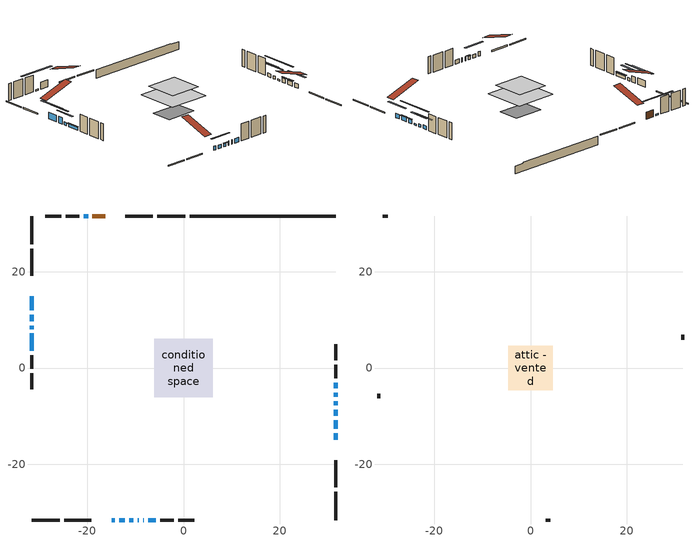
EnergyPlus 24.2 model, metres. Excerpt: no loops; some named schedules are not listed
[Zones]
conditioned space
 floor adiabatic (AdiabaticFloorConstruction): -6.12,-6.12 -6.12,6.12 6.12,6.12 6.12,-6.12 z3.05
 floor foundation (Slab1 construction): -4.47,-3.1 -4.47,3.1 4.47,3.1 4.47,-3.1 z-1.83
 wall outside (RimJoist1 construction): 0.4,31.6 -5.47,31.6 / -31.6,-31.6 -25.74,-31.6 / -31.6,31.6 -31.6,25.74 / 31.6,-31.6 31.6,-25.74 z0.61:0.91
 wall outside (RimJoist2 construction): -6.4,31.6 -12.08,31.6 / -24.81,-31.6 -19.13,-31.6 / -31.6,24.81 -31.6,19.13 / 31.6,-24.81 31.6,-19.13 z0.61:0.91
 wall outside (AdiabaticWallConstruction 1): -16.31,31.6 -18.92,31.6 z0.61:2.64
 wall outside (AdiabaticWallConstruction): -14.89,-31.6 -14.26,-31.6 / 31.6,-14.89 31.6,-13.52 / 31.6,-12.59 31.6,-10.81 / 31.6,-9.89 31.6,-8.67 / -9.55,-31.6 -9.34,-31.6 / -8.42,-31.6 -8.23,-31.6 / -7.3,-31.6 -5.81,-31.6 z0.61:1.83; -13.34,-31.6 -12.17,-31.6 / 31.6,-4.26 31.6,-3.09 z0.61:1.63; -31.6,14.89 -31.6,11.99 z0.61:2.54; -31.6,11.07 -31.6,9.74 z0.61:2.39; -11.24,-31.6 -10.48,-31.6 z0.61:1.53; -31.6,8.81 -31.6,8.1 / -31.6,7.17 -31.6,3.62 z0.61:1.47; 31.6,-7.74 31.6,-6.87 / -19.85,31.6 -20.72,31.6 z0.61:1.02; 31.6,-5.95 31.6,-5.18 z0.61:1.43
 wall outside (Wall1 construction): -21.64,31.6 -24.49,31.6 / -4.89,-31.6 -2.04,-31.6 / -31.6,2.7 -31.6,-0.15 / 31.6,-2.16 31.6,0.68 z0.61:5.49
 wall outside (Wall2 construction): -25.41,31.6 -28.74,31.6 / -1.12,-31.6 2.21,-31.6 / -31.6,-1.07 -31.6,-4.4 / 31.6,1.61 31.6,4.94 z0.61:5.49
 wall foundation (FoundationWall1 construction): 1.33,31.6,-1.83 1.33,31.6,0.61 28.58,31.6,0.61 28.58,31.6,0.38 31.6,31.6,0.38 31.6,31.6,-1.83
 window (WindowConstruction 11): -14.89,-31.6 -14.26,-31.6 z0.61:1.83
 window (WindowConstruction 2): 31.6,-14.89 31.6,-13.52 z0.61:1.83
 window (WindowConstruction 3): -13.34,-31.6 -12.17,-31.6 z0.61:1.62
 window (WindowConstruction 4): -31.6,14.89 -31.6,11.99 z0.61:2.54
 window (WindowConstruction 5): -31.6,11.06 -31.6,9.74 z0.61:2.39
 window (WindowConstruction 6): 31.6,-12.59 31.6,-10.82 z0.61:1.83
 window (WindowConstruction 7): 31.6,-9.89 31.6,-8.67 z0.61:1.83
 window (WindowConstruction 8): -11.24,-31.6 -10.48,-31.6 z0.61:1.52
 window (WindowConstruction 9): -31.6,8.81 -31.6,8.1 z0.61:1.47
 window (WindowConstruction 10): -31.6,7.17 -31.6,3.63 z0.61:1.47
 window (WindowConstruction 15): 31.6,-7.74 31.6,-6.88 z0.61:1.02
 window (WindowConstruction 16): -19.85,31.6 -20.71,31.6 z0.61:1.02
 window (WindowConstruction 12): -9.55,-31.6 -9.34,-31.6 z0.61:1.83
 window (WindowConstruction 13): -8.42,-31.6 -8.23,-31.6 z0.61:1.83
 window (WindowConstruction 14): -7.3,-31.6 -5.82,-31.6 z0.61:1.83
 window (WindowConstruction): 31.6,-5.95 31.6,-5.19 z0.61:1.42
 window (WindowConstruction 1): 31.6,-4.26 31.6,-3.09 z0.61:1.62
 door (Door): -16.31,31.6 -18.92,31.6 z0.61:2.64
 ceiling adiabatic (AdiabaticFloorConstruction): 6.12,-6.12 6.12,6.12 -6.12,6.12 -6.12,-6.12 z3.05
attic - vented
 floor to conditioned space (Floor1 construction Reversed): -4.63,-4.63 -4.63,4.63 4.63,4.63 4.63,-4.63 z5.49
 wall outside (Wall3 construction): -29.67,31.6 -30.67,31.6 / 3.14,-31.6 4.14,-31.6 / -31.6,-5.33 -31.6,-6.33 / 31.6,5.87 31.6,6.87 z0.61:5.49
 roof outside (Roof1 construction): -15.38,31.6,5.49 -15.38,22.58,8.5 -13.01,22.58,8.5 -13.01,31.6,5.49; -15.82,-31.6,5.49 -15.82,-22.58,8.5 -18.2,-22.58,8.5 -18.2,-31.6,5.49; -31.6,15.82,5.49 -22.58,15.82,8.5 -22.58,18.2,8.5 -31.6,18.2,5.49; 31.6,-15.82,5.49 22.58,-15.82,8.5 22.58,-18.2,8.5 31.6,-18.2,5.49
shading: 31.6,-10.88 31.6,-17.53 32.01,-17.53 32.01,-10.88 z4.47; -9.53,-31.6 -15.98,-31.6 -15.98,-32.01 -9.53,-32.01 z4.26; -31.6,9.35 -31.6,17.53 -32.01,17.53 -32.01,9.35 z5.18; -31.6,7.1 -31.6,13.7 -32.01,13.7 -32.01,7.1 z5.03; 31.6,-10.61 31.6,-12.79 32.01,-12.79 32.01,-10.61 z2.03; 31.6,-8.47 31.6,-10.09 32.01,-10.09 32.01,-8.47 z2.03; -10.28,-31.6 -11.44,-31.6 -11.44,-32.01 -10.28,-32.01 z1.73; -31.6,5.46 -31.6,11.45 -32.01,11.45 -32.01,5.46 z4.11; -31.6,3.42 -31.6,7.38 -32.01,7.38 -32.01,3.42 z1.67; 31.6,-1.8 31.6,-12.82 32.01,-12.82 32.01,-1.8 z6.1; -25.8,31.6 -14.77,31.6 -14.77,32.01 -25.8,32.01 z6.1; 31.6,-2.55 31.6,-8.59 32.01,-8.59 32.01,-2.55 z4.06; 31.6,-0.45 31.6,-6.9 32.01,-6.9 32.01,-0.45 z4.26
[Building]
Building 1: Terrain=Suburbs
[Site:Location]
Edmonton Intl AP_AB: Latitude {deg}=53.31; Longitude {deg}=-113.58; Time Zone {hr}=-7; Elevation {m}=723; Keep Site Location Information=Yes
[Site:GroundTemperature:Shallow]
-1.56185, -3.61833, -3.78302, -2.80711, 1.11059, 5.01004, 8.39065, 10.5322, 10.7141, 8.97234, 5.67794, 1.89811
[Site:WaterMainsTemperature]
Calculation Method=Schedule; Temperature Schedule=mains temperature schedule
[Material] Roughness=Rough; Thermal Absorptance=0.9
Name | Thickness {m} | Conductivity {W/m-K} | Density {kg/m3} | Specific Heat {J/kg-K} | Solar Absorptance | Visible Absorptance
asphalt or fiberglass shingles | 0.00635 | 0.162714 | 1121.4 | 1465.45 | 0.4 | 0.4
ceiling loosefill ins | 0.169333 | 0.0480833 | 16.02 | 1046.75 | 0.7 | 0.7
ceiling stud and cavity | 0.1397 | 0.143467 | 65.682 | 1177.47 | 0.7 | 0.7
concrete 4.0 in. | 0.1016 | 1.803125 | 2242.8 | 837.4 | 0.7 | 0.7
concrete 8.0 in. | 0.2032 | 1.803125 | 2242.8 | 837.4 | 0.7 | 0.7
door material | 0.04445 | 0.053851 | 512.64 | 1214.23 | 0.7 | 0.7
exterior vertical ins | 0.00342599 | 0.029427 | 32.04 | 1214.23 | 0.7 | 0.7
floor covering | 0.0127 | 0.0433444 | 54.468 | 1339.84 | 0.6 | 0.6
floor rigid ins; wall rigid ins | 0.512978 | 0.029427 | 32.04 | 1214.23 | 0.7 | 0.7
floor stud and cavity | 0.1397 | 1.75129 | 37.0049 | 1207.88 | 0.7 | 0.7
furniture material conditioned space 1 | 0.1524 | 0.115458 | 640.8 | 1214.23 | 0.6 | 0.6
gypsum board | 0.0127 | 0.160291 | 801 | 837.4 | 0.6 | 0.6
gypsum board 1 | 0.0127 | 0.160291 | 801 | 837.4 | 0.7 | 0.7
osb sheathing 0.5 in. | 0.0127 | 0.115458 | 512.64 | 1214.23 | 0.7 | 0.7
osb sheathing 0.75 in. | 0.01905 | 0.115458 | 512.64 | 1214.23 | 0.7 | 0.7
osb sheathing 2.0 in. | 0.0508 | 0.115458 | 512.64 | 1214.23 | 0.7 | 0.7
rim joist rigid ins | 0.051816 | 0.029427 | 32.04 | 1214.23 | 0.7 | 0.7
rim joist stud and cavity | 0.0508 | 0.0414166 | 125.044 | 1163.47 | 0.6 | 0.6
rim joist stud and cavity 1 | 0.0508 | 0.0296634 | 125.044 | 1163.47 | 0.6 | 0.6
wall stud and cavity | 0.1397 | 0.0941144 | 139.0536 | 1170.24 | 0.7 | 0.7
wall stud and cavity 1 | 0.1397 | 0.0942262 | 139.0536 | 1170.24 | 0.7 | 0.7
wall stud and cavity 2 | 0.0889 | 6.1454 | 50.32683 | 1063.81 | 0.6 | 0.6
wall stud and cavity 3 | 0.0889 | 0.380278 | 52.3479 | 1209.89 | 0.7 | 0.7
wall stud and cavity 4 | 0.0889 | 0.391764 | 83.0341 | 1211.67 | 0.7 | 0.7
wood siding | 0.0254 | 0.102417 | 544.68 | 1172.36 | 0.4 | 0.4
wood siding 1 | 0.00254 | 0.102417 | 544.68 | 1172.36 | 0.4 | 0.4
wood siding 2; wood siding 3; wood siding 4 | 0.0254 | 0.102417 | 544.68 | 1172.36 | 0.7 | 0.7
[WindowMaterial:SimpleGlazingSystem]
Name | U-Factor {W/m2-K} | Solar Heat Gain Coefficient
WindowMaterial | 2.98492 | 0.52
WindowMaterial 1 | 2.06168 | 0.43
WindowMaterial 10 | 3.30119 | 0.54
WindowMaterial 11 | 3.32106 | 0.44
WindowMaterial 12 | 3.298918 | 0.53
WindowMaterial 13 | 3.310274 | 0.62
WindowMaterial 14 | 3.04 | 0.43
WindowMaterial 2 | 2.92871 | 0.61
WindowMaterial 3 | 2.946882 | 0.58
WindowMaterial 4 | 1.694883 | 0.57
WindowMaterial 5 | 2.10994 | 0.42
WindowMaterial 6 | 2.918492 | 0.63
WindowMaterial 7 | 2.02761 | 0.44
WindowMaterial 8 | 2.97868 | 0.53
WindowMaterial 9 | 2.17808 | 0.41
[Construction]
AdiabaticFloorConstruction: floor stud and cavity, floor rigid ins, osb sheathing 0.75 in., floor covering
AdiabaticWallConstruction: wood siding 3, wall rigid ins, wall stud and cavity 3, gypsum board
AdiabaticWallConstruction 1: wood siding 4, wall rigid ins, wall stud and cavity 3, gypsum board
Door: door material
Floor1 construction Reversed: gypsum board, ceiling stud and cavity, ceiling loosefill ins
FoundationWall1 construction: concrete 8.0 in., gypsum board 1
furniture construction conditioned space 1: furniture material conditioned space 1
PartitionWallConstruction: gypsum board, wall stud and cavity 4, gypsum board
RimJoist1 construction: wood siding 2, rim joist rigid ins, osb sheathing 2.0 in., rim joist stud and cavity
RimJoist2 construction: wood siding 2, osb sheathing 2.0 in., rim joist stud and cavity 1
Roof1 construction: asphalt or fiberglass shingles
Slab1 construction: concrete 4.0 in.
Wall1 construction: wood siding, osb sheathing 0.5 in., wall stud and cavity, gypsum board
Wall2 construction: wood siding, osb sheathing 0.5 in., wall stud and cavity 1, gypsum board
Wall3 construction: wood siding 1, wall stud and cavity 2
WindowConstruction: WindowMaterial
WindowConstruction 1: WindowMaterial 1
WindowConstruction 10; WindowConstruction 9: WindowMaterial 9
WindowConstruction 11: WindowMaterial 10
WindowConstruction 12: WindowMaterial 11
WindowConstruction 13: WindowMaterial 12
WindowConstruction 14: WindowMaterial 13
WindowConstruction 15; WindowConstruction 16: WindowMaterial 14
WindowConstruction 2: WindowMaterial 2
WindowConstruction 3: WindowMaterial 3
WindowConstruction 4: WindowMaterial 4
WindowConstruction 5: WindowMaterial 5
WindowConstruction 6: WindowMaterial 6
WindowConstruction 7: WindowMaterial 7
WindowConstruction 8: WindowMaterial 8
[Zone] Multiplier=1; Part of Total Floor Area=Yes
Name | Volume {m3}
attic - vented | 41.953
conditioned space | 513
[Space]
Name | Zone | Volume {m3}
attic - vented 1 | attic - vented | 41.953
conditioned space 1 | conditioned space | 513
[ZoneInfiltration:EffectiveLeakageArea]
infil attic - vented 1: Zone or Space=attic - vented 1; Schedule=Always On Discrete; Effective Air Leakage Area {cm2}=2987.48; Stack Coefficient=0.000548359; Wind Coefficient=1.58217e-05
[ZoneMixing]
whole house fan mix: Zone or Space=attic - vented; Schedule=Always On Continuous; Design Flow Rate Calculation Method=Flow/Zone; Design Flow Rate {m3/s}=0; Source Zone or Space=conditioned space
[SurfaceProperty:ExposedFoundationPerimeter]
Slab1: Exposed Perimeter Calculation Method=TotalExposedPerimeter; Total Exposed Perimeter {m}=30.278
[InternalMass] Zone or ZoneList=conditioned space; Space or SpaceList=conditioned space 1
Name | Construction | Surface Area {m2}
furniture mass conditioned space 1 | furniture construction conditioned space 1 | 82.1641
partition wall mass | PartitionWallConstruction | 205.41
[Lights]
interior lighting: Zone or ZoneList or Space or SpaceList=conditioned space 1; Schedule=interior lighting schedule; Design Level Calculation Method=LightingLevel; Lighting Level {W}=343.2; Return Air Fraction=0; Fraction Radiant=0.6; Fraction Visible=0.2; Fraction Replaceable=1
[People]
occupants: Zone or ZoneList or Space or SpaceList=conditioned space 1; Number of People Schedule=occupants schedule; Number of People Calculation Method=People; Number of People=3; Fraction Radiant=0.314171; Sensible Heat Fraction=0.56303; Activity Level Schedule=occupants activity schedule; Carbon Dioxide Generation Rate {m3/s-W}=0; Enable ASHRAE 55 Comfort Warnings=No; Mean Radiant Temperature Calculation Type=EnclosureAveraged
[ElectricEquipment] Zone or ZoneList or Space or SpaceList=conditioned space 1; Design Level Calculation Method=EquipmentLevel
Name | Schedule | Design Level {W} | Fraction Latent | Fraction Radiant | Fraction Lost
clothes dryer | clothes dryer schedule | 140.772 | 0.015 | 0.081 | 0.85
clothes washer | clothes washer schedule | 32.1985 | 0.03 | 0.162 | 0.7
cooking range | cooking range schedule | 215.147 | 0.08 | 0.432 | 0.2
dishwasher | dishwasher schedule | 66.8632 | 0.3 | 0.18 | 0.4
fridge | fridge schedule | 72.9452 | 0 | 0.6 | 0
mech vent bath fan 0 | mech vent bath fan 0 schedule | 50.2 | 0 | 0 | 1
mech vent bath fan 1 | mech vent bath fan 1 schedule | 50.2 | 0 | 0 | 1
mech vent house fan | mech vent house fan schedule | 0 | 0 | 0 | 1
mech vent house fan cfis | mech vent house fan cfis schedule | 0 | 0 | 0 | 0
mech vent range fan 0 | mech vent range fan 0 schedule | 57 | 0 | 0 | 1
misc plug loads | misc plug loads schedule | 494.7 | 0.045 | 0.513 | 0.1
whole house fan | Always On Discrete | 0 | 0 | 0 | 1
[OtherEquipment] Zone or ZoneList or Space or SpaceList=conditioned space 1; Design Level Calculation Method=EquipmentLevel
Name | Fuel Type | Schedule | Design Level {W} | Fraction Latent | Fraction Radiant | Fraction Lost
clothes dryer 1 | Electricity | clothes dryer schedule | 0 | 0.015 | 0.081 | 0.85
cooking range 1 | Electricity | cooking range schedule | 0 | 0.08 | 0.432 | 0.2
general water use latent | None | general water use schedule | 62.594 | 1 | 0 | 0
general water use sensible | None | general water use schedule | -61.6891 | 0 | 0.6 | 0
mech vent house fan latent load | None | Always On Discrete | 0 | 1 | 0 | 0
mech vent house fan sensible load | None | Always On Discrete | 0 | 0 | 0 | 0
water heater energy adjustment1 | NaturalGas | Always On Discrete | 0.01 | 0 | 0 | 1
[ZoneInfiltration:DesignFlowRate] Zone or ZoneList or Space or SpaceList=conditioned space 1; Schedule=Always On Discrete; Design Flow Rate Calculation Method=Flow/Zone; Design Flow Rate {m3/s}=0
infil flow; natural vent flow; whole house fan flow
[AvailabilityManager:Scheduled]
furnace airloop Availability Manager: Schedule=Always On Discrete
[Foundation:Kiva]
Foundation Kiva 1: Initial Indoor Air Temperature {C}=18; Wall Height Above Grade {m}=0.609996; Wall Depth Below Slab {m}=0.2032; Custom Block Material Name 1=exterior vertical ins; Custom Block Depth 1 {m}=2.43998; Custom Block X Position 1 {m}=0.2159; Custom Block Z Position 1 {m}=0
[Foundation:Kiva:Settings]
Soil Conductivity {W/m-K}=0.849921; Soil Density {kg/m3}=1842.3; Soil Specific Heat {J/kg-K}=418.7; Ground Solar Absorptivity=0.9; Ground Thermal Absorptivity=0.9; Ground Surface Roughness {m}=0.03; Far-Field Width {m}=40; Deep-Ground Boundary Condition=ZeroFlux; Deep-Ground Depth {m}=40; Minimum Cell Dimension {m}=0.2; Maximum Cell Growth Coefficient=3; Simulation Timestep=Timestep
[Exterior:Lights]
exterior lighting: Schedule=exterior lighting schedule; Design Level {W}=75.6
[EnergyManagementSystem:GlobalVariable]
furnace_airloop_Fan_RTF
infil_program_Qfan
infil_program_Qinf
natural_vent_program_Qnv
natural_vent_program_Qwhf
[EnergyManagementSystem:Sensor]
Name | Output:Variable or Output:Meter Index Key | Output:Variable or Output:Meter
airflow_gain | infil flow | Infiltration Sensible Heat Gain Energy
airflow_gain_1 | natural vent flow | Infiltration Sensible Heat Gain Energy
airflow_gain_2 | whole house fan flow | Infiltration Sensible Heat Gain Energy
airflow_loss | infil flow | Infiltration Sensible Heat Loss Energy
airflow_loss_1 | natural vent flow | Infiltration Sensible Heat Loss Energy
airflow_loss_2 | whole house fan flow | Infiltration Sensible Heat Loss Energy
clg_load_cond |  | Cooling:EnergyTransfer:Zone:CONDITIONED SPACE
clg_sp_s; clg_sp_s_1 | cooling setpoint | Schedule Value
clothes_dryer_exhaust_0_sch_s | clothes dryer exhaust 0 schedule | Schedule Value
cool_season | cooling season schedule | Schedule Value
htg_load_cond |  | Heating:EnergyTransfer:Zone:CONDITIONED SPACE
htg_sp_s; htg_sp_s_1 | heating setpoint | Schedule Value
ig_ee_conv | clothes dryer | Electric Equipment Convective Heating Energy
ig_ee_conv_2 | cooking range | Electric Equipment Convective Heating Energy
ig_ee_conv_4 | fridge | Electric Equipment Convective Heating Energy
ig_ee_conv_5 | misc plug loads | Electric Equipment Convective Heating Energy
ig_ee_conv_6 | whole house fan | Electric Equipment Convective Heating Energy
ig_ee_rad | clothes dryer | Electric Equipment Radiant Heating Energy
ig_ee_rad_2 | cooking range | Electric Equipment Radiant Heating Energy
ig_ee_rad_4 | fridge | Electric Equipment Radiant Heating Energy
ig_ee_rad_5 | misc plug loads | Electric Equipment Radiant Heating Energy
ig_ee_rad_6 | whole house fan | Electric Equipment Radiant Heating Energy
ig_lgt_conv | interior lighting | Lights Convective Heating Energy
ig_lgt_rad | interior lighting | Lights Radiant Heating Energy
ig_lgt_vis | interior lighting | Lights Visible Radiation Heating Energy
ig_oe_conv | clothes dryer 1 | Other Equipment Convective Heating Energy
ig_oe_conv_1 | cooking range 1 | Other Equipment Convective Heating Energy
ig_oe_conv_2 | general water use latent | Other Equipment Convective Heating Energy
ig_oe_conv_3 | general water use sensible | Other Equipment Convective Heating Energy
ig_oe_conv_4 | water heater energy adjustment1 | Other Equipment Convective Heating Energy
ig_oe_rad | clothes dryer 1 | Other Equipment Radiant Heating Energy
ig_oe_rad_1 | cooking range 1 | Other Equipment Radiant Heating Energy
ig_oe_rad_2 | general water use latent | Other Equipment Radiant Heating Energy
ig_oe_rad_3 | general water use sensible | Other Equipment Radiant Heating Energy
ig_oe_rad_4 | water heater energy adjustment1 | Other Equipment Radiant Heating Energy
ig_ppl_conv | occupants | People Convective Heating Energy
ig_ppl_rad | occupants | People Radiant Heating Energy
im_conv | furniture mass conditioned space 1 | Surface Inside Face Convection Heat Gain Energy
im_conv_1 | partition wall mass | Surface Inside Face Convection Heat Gain Energy
im_ig | furniture mass conditioned space 1 | Surface Inside Face Internal Gains Radiation Heat Gain Energy
im_ig_1 | partition wall mass | Surface Inside Face Internal Gains Radiation Heat Gain Energy
im_lgt | furniture mass conditioned space 1 | Surface Inside Face Lights Radiation Heat Gain Energy
im_lgt_1 | partition wall mass | Surface Inside Face Lights Radiation Heat Gain Energy
im_sol | furniture mass conditioned space 1 | Surface Inside Face Solar Radiation Heat Gain Energy
im_sol_1 | partition wall mass | Surface Inside Face Solar Radiation Heat Gain Energy
im_surf | furniture mass conditioned space 1 | Surface Inside Face Net Surface Thermal Radiation Heat Gain Energy
im_surf_1 | partition wall mass | Surface Inside Face Net Surface Thermal Radiation Heat Gain Energy
mech_vent_bath_fan_0_sch_s | mech vent bath fan 0 schedule | Schedule Value
mech_vent_bath_fan_1_sch_s | mech vent bath fan 1 schedule | Schedule Value
mech_vent_range_fan_0_sch_s | mech vent range fan 0 schedule | Schedule Value
mv_conv | mech vent bath fan 0 | Electric Equipment Convective Heating Energy
mv_conv_1 | mech vent bath fan 1 | Electric Equipment Convective Heating Energy
mv_conv_2 | mech vent house fan | Electric Equipment Convective Heating Energy
mv_conv_3 | mech vent house fan cfis | Electric Equipment Convective Heating Energy
mv_conv_4 | mech vent range fan 0 | Electric Equipment Convective Heating Energy
mv_conv_5 | mech vent house fan latent load | Other Equipment Convective Heating Energy
mv_conv_6 | mech vent house fan sensible load | Other Equipment Convective Heating Energy
mv_rad | mech vent bath fan 0 | Electric Equipment Radiant Heating Energy
mv_rad_1 | mech vent bath fan 1 | Electric Equipment Radiant Heating Energy
mv_rad_2 | mech vent house fan | Electric Equipment Radiant Heating Energy
mv_rad_3 | mech vent house fan cfis | Electric Equipment Radiant Heating Energy
mv_rad_4 | mech vent range fan 0 | Electric Equipment Radiant Heating Energy
mv_rad_5 | mech vent house fan latent load | Other Equipment Radiant Heating Energy
mv_rad_6 | mech vent house fan sensible load | Other Equipment Radiant Heating Energy
natural_vent_s | natural vent schedule | Schedule Value
out_pb_s |  | Site Outdoor Air Barometric Pressure
out_wt_s |  | Site Outdoor Air Humidity Ratio
site_vw_s |  | Site Wind Speed
ss_back_out | Window1 | Surface Window Shortwave from Zone Back Out Window Heat Transfer Rate
ss_back_out_1 | Window10 | Surface Window Shortwave from Zone Back Out Window Heat Transfer Rate
ss_back_out_10 | Window26 | Surface Window Shortwave from Zone Back Out Window Heat Transfer Rate
ss_back_out_11 | Window27 | Surface Window Shortwave from Zone Back Out Window Heat Transfer Rate
ss_back_out_12 | Window4 | Surface Window Shortwave from Zone Back Out Window Heat Transfer Rate
ss_back_out_13 | Window5 | Surface Window Shortwave from Zone Back Out Window Heat Transfer Rate
ss_back_out_14 | Window6 | Surface Window Shortwave from Zone Back Out Window Heat Transfer Rate
ss_back_out_15 | Window8 | Surface Window Shortwave from Zone Back Out Window Heat Transfer Rate
ss_back_out_16 | Window9 | Surface Window Shortwave from Zone Back Out Window Heat Transfer Rate
ss_back_out_2 | Window11 | Surface Window Shortwave from Zone Back Out Window Heat Transfer Rate
ss_back_out_3 | Window12 | Surface Window Shortwave from Zone Back Out Window Heat Transfer Rate
ss_back_out_4 | Window15 | Surface Window Shortwave from Zone Back Out Window Heat Transfer Rate
ss_back_out_5 | Window17 | Surface Window Shortwave from Zone Back Out Window Heat Transfer Rate
ss_back_out_6 | Window18 | Surface Window Shortwave from Zone Back Out Window Heat Transfer Rate
ss_back_out_7 | Window19 | Surface Window Shortwave from Zone Back Out Window Heat Transfer Rate
ss_back_out_8 | Window20 | Surface Window Shortwave from Zone Back Out Window Heat Transfer Rate
ss_back_out_9 | Window21 | Surface Window Shortwave from Zone Back Out Window Heat Transfer Rate
ss_conv | Door1 | Surface Inside Face Convection Heat Gain Energy
ss_conv_1 | Window1 | Surface Inside Face Convection Heat Gain Energy
ss_conv_10 | Window21 | Surface Inside Face Convection Heat Gain Energy
ss_conv_11 | Window26 | Surface Inside Face Convection Heat Gain Energy
ss_conv_12 | Window27 | Surface Inside Face Convection Heat Gain Energy
ss_conv_13 | Window4 | Surface Inside Face Convection Heat Gain Energy
ss_conv_14 | Window5 | Surface Inside Face Convection Heat Gain Energy
ss_conv_15 | Window6 | Surface Inside Face Convection Heat Gain Energy
ss_conv_16 | Window8 | Surface Inside Face Convection Heat Gain Energy
ss_conv_17 | Window9 | Surface Inside Face Convection Heat Gain Energy
ss_conv_2 | Window10 | Surface Inside Face Convection Heat Gain Energy
ss_conv_3 | Window11 | Surface Inside Face Convection Heat Gain Energy
ss_conv_4 | Window12 | Surface Inside Face Convection Heat Gain Energy
ss_conv_5 | Window15 | Surface Inside Face Convection Heat Gain Energy
ss_conv_6 | Window17 | Surface Inside Face Convection Heat Gain Energy
ss_conv_7 | Window18 | Surface Inside Face Convection Heat Gain Energy
ss_conv_8 | Window19 | Surface Inside Face Convection Heat Gain Energy
ss_conv_9 | Window20 | Surface Inside Face Convection Heat Gain Energy
ss_ig | Door1 | Surface Inside Face Internal Gains Radiation Heat Gain Energy
ss_ig_1 | Window1 | Surface Inside Face Internal Gains Radiation Heat Gain Energy
ss_ig_10 | Window21 | Surface Inside Face Internal Gains Radiation Heat Gain Energy
ss_ig_11 | Window26 | Surface Inside Face Internal Gains Radiation Heat Gain Energy
ss_ig_12 | Window27 | Surface Inside Face Internal Gains Radiation Heat Gain Energy
ss_ig_13 | Window4 | Surface Inside Face Internal Gains Radiation Heat Gain Energy
ss_ig_14 | Window5 | Surface Inside Face Internal Gains Radiation Heat Gain Energy
ss_ig_15 | Window6 | Surface Inside Face Internal Gains Radiation Heat Gain Energy
ss_ig_16 | Window8 | Surface Inside Face Internal Gains Radiation Heat Gain Energy
ss_ig_17 | Window9 | Surface Inside Face Internal Gains Radiation Heat Gain Energy
ss_ig_2 | Window10 | Surface Inside Face Internal Gains Radiation Heat Gain Energy
ss_ig_3 | Window11 | Surface Inside Face Internal Gains Radiation Heat Gain Energy
ss_ig_4 | Window12 | Surface Inside Face Internal Gains Radiation Heat Gain Energy
ss_ig_5 | Window15 | Surface Inside Face Internal Gains Radiation Heat Gain Energy
ss_ig_6 | Window17 | Surface Inside Face Internal Gains Radiation Heat Gain Energy
ss_ig_7 | Window18 | Surface Inside Face Internal Gains Radiation Heat Gain Energy
ss_ig_8 | Window19 | Surface Inside Face Internal Gains Radiation Heat Gain Energy
ss_ig_9 | Window20 | Surface Inside Face Internal Gains Radiation Heat Gain Energy
ss_lgt | Door1 | Surface Inside Face Lights Radiation Heat Gain Energy
ss_sol | Door1 | Surface Inside Face Solar Radiation Heat Gain Energy
ss_surf | Door1 | Surface Inside Face Net Surface Thermal Radiation Heat Gain Energy
ss_surf_1 | Window1 | Surface Inside Face Net Surface Thermal Radiation Heat Gain Energy
ss_surf_10 | Window21 | Surface Inside Face Net Surface Thermal Radiation Heat Gain Energy
ss_surf_11 | Window26 | Surface Inside Face Net Surface Thermal Radiation Heat Gain Energy
ss_surf_12 | Window27 | Surface Inside Face Net Surface Thermal Radiation Heat Gain Energy
ss_surf_13 | Window4 | Surface Inside Face Net Surface Thermal Radiation Heat Gain Energy
ss_surf_14 | Window5 | Surface Inside Face Net Surface Thermal Radiation Heat Gain Energy
ss_surf_15 | Window6 | Surface Inside Face Net Surface Thermal Radiation Heat Gain Energy
ss_surf_16 | Window8 | Surface Inside Face Net Surface Thermal Radiation Heat Gain Energy
ss_surf_17 | Window9 | Surface Inside Face Net Surface Thermal Radiation Heat Gain Energy
ss_surf_2 | Window10 | Surface Inside Face Net Surface Thermal Radiation Heat Gain Energy
ss_surf_3 | Window11 | Surface Inside Face Net Surface Thermal Radiation Heat Gain Energy
